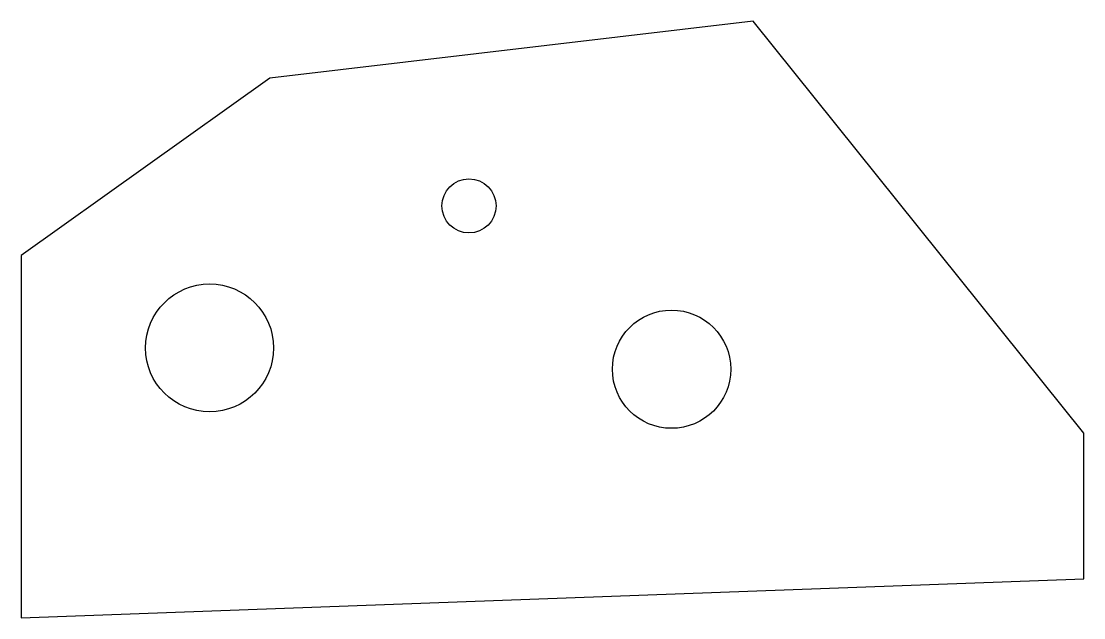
# Model space of a CAD drawing. Header units: metres. Extents: x 339 to 799, y -70 to 188.
import ezdxf

# ---------------------------------------------------------------- set-up
doc = ezdxf.new("R2010")
doc.units = ezdxf.units.M

msp = doc.modelspace()

# ---------------------------------------------------------------- linework, layer by layer
at = {"layer": 'Hole', "color": 6}
msp.add_circle((532.97, 108.07), 11.7, dxfattribs=at)
at = {"layer": 'InnerContour', "color": 2}
for centre, radius in [((420.8, 46.63), 27.66), ((620.55, 37.42), 25.57)]:
    msp.add_circle(centre, radius, dxfattribs=at)
at = {"layer": 'OuterContour', "color": 3}
msp.add_lwpolyline([(339.37, -70.1), (798.79, -53.2), (798.79, 9.77), (655.89, 187.94), (446.92, 163.36), (339.37, 86.57)], close=True, dxfattribs=at)

doc.saveas('drawing.dxf')
